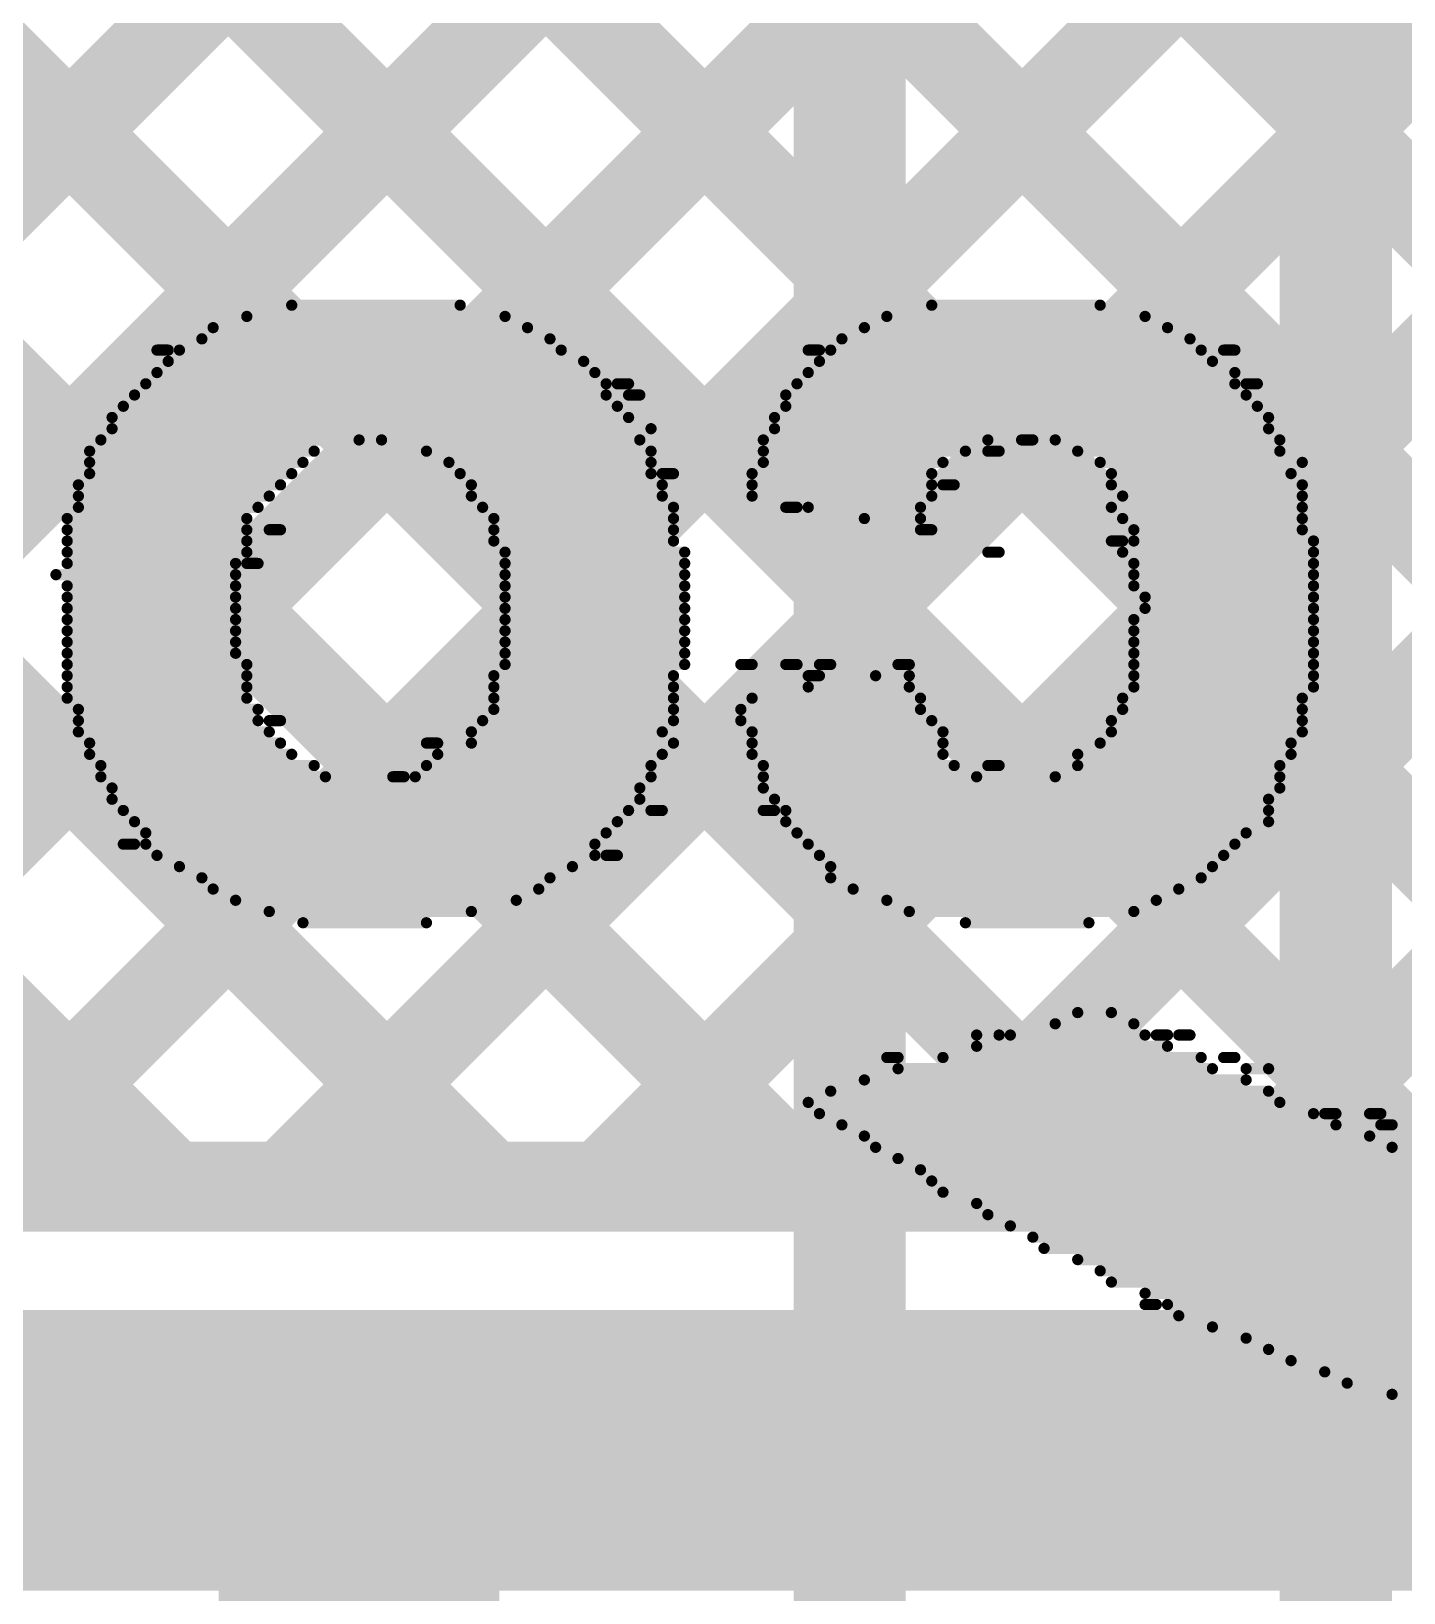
# Model space of a CAD drawing. Header units: millimetres. Extents: x 0.84 to 3.69, y 1.83 to 3.72.
# Drawn here: x 1.6088 to 1.731, y 2.1043 to 2.2434 of the extents above; entities that cross this region are included whole.
import ezdxf

# ---------------------------------------------------------------- set-up
doc = ezdxf.new("R2010")
doc.units = ezdxf.units.MM
doc.header["$MEASUREMENT"] = 0
for name, color, linetype in [('BottomLayer', 5, 'Continuous'), ('BottomOverlay', 54, 'Continuous'), ('BottomSolder', 6, 'Continuous'), ('MultiLayer', 9, 'Continuous'), ('TopLayer', 1, 'Continuous'), ('TopSolder', 216, 'Continuous'), ('ViaHoleLayer', 16, 'Continuous')]:
    doc.layers.add(name, color=color, linetype=linetype)

msp = doc.modelspace()

# ---------------------------------------------------------------- linework, layer by layer
at = {"layer": 'BottomLayer'}
for points, const_width in [([(1.38931, 2.3725), (1.62131, 2.1405)], 0.008), ([(1.41759, 2.3725), (1.64959, 2.1405)], 0.008), ([(1.44588, 2.3725), (1.67788, 2.1405)], 0.008), ([(1.47416, 2.3725), (1.70616, 2.1405)], 0.008), ([(1.50245, 2.3725), (1.73445, 2.1405)], 0.008), ([(1.53073, 2.3725), (1.76273, 2.1405)], 0.008), ([(1.55901, 2.3725), (1.79101, 2.1405)], 0.008), ([(1.5873, 2.3725), (1.8193, 2.1405)], 0.008), ([(1.51825, 2.1405), (1.74526, 2.36751)], 0.008), ([(1.54653, 2.1405), (1.7594, 2.35337)], 0.008), ([(1.57482, 2.1405), (1.77354, 2.33923)], 0.008), ([(1.6031, 2.1405), (1.78768, 2.32508)], 0.008), ([(1.63138, 2.1405), (1.80182, 2.31094)], 0.008), ([(1.65967, 2.1405), (1.81597, 2.2968)], 0.008), ([(1.68795, 2.1405), (1.83011, 2.28266)], 0.008), ([(1.71624, 2.1405), (1.84425, 2.26851)], 0.008), ([(1.466, 2.1405), (1.638, 2.1405)], 0.008), ([(1.638, 2.1405), (1.875, 2.1405)], 0.008), ([(1.466, 2.117), (1.638, 2.117)], 0.025), ([(1.638, 2.117), (1.875, 2.117)], 0.025)]:
    msp.add_lwpolyline(points, dxfattribs=dict(at, const_width=const_width))
for points, const_width in [([(1.61931, 2.1405, 1), (1.62331, 2.1405, 1)], 0.004), ([(1.62938, 2.1405, 1), (1.63338, 2.1405, 1)], 0.004), ([(1.636, 2.1405, 1), (1.64, 2.1405, 1)], 0.004), ([(1.636, 2.1405, 1), (1.64, 2.1405, 1)], 0.004), ([(1.64759, 2.1405, 1), (1.65159, 2.1405, 1)], 0.004), ([(1.65767, 2.1405, 1), (1.66167, 2.1405, 1)], 0.004), ([(1.67588, 2.1405, 1), (1.67988, 2.1405, 1)], 0.004), ([(1.68595, 2.1405, 1), (1.68995, 2.1405, 1)], 0.004), ([(1.70416, 2.1405, 1), (1.70816, 2.1405, 1)], 0.004), ([(1.71424, 2.1405, 1), (1.71824, 2.1405, 1)], 0.004), ([(1.73245, 2.1405, 1), (1.73645, 2.1405, 1)], 0.004), ([(1.63175, 2.117, 1), (1.64425, 2.117, 1)], 0.0125), ([(1.63175, 2.117, 1), (1.64425, 2.117, 1)], 0.0125), ([(1.63209, 2.117, 1), (1.64391, 2.117, 1)], 0.01181)]:
    msp.add_lwpolyline(points, format="xyb", close=True, dxfattribs=dict(at, const_width=const_width))
at = {"layer": 'BottomOverlay', "const_width": 0.001}
for points in [[(1.628, 2.218), (1.651, 2.218)], [(1.632, 2.219), (1.647, 2.219)], [(1.685, 2.218), (1.708, 2.218)], [(1.689, 2.219), (1.704, 2.219)], [(1.625, 2.217), (1.653, 2.217)], [(1.683, 2.217), (1.71, 2.217)], [(1.62, 2.215), (1.621, 2.215)], [(1.622, 2.215), (1.656, 2.215)], [(1.624, 2.216), (1.655, 2.216)], [(1.678, 2.215), (1.679, 2.215)], [(1.68, 2.215), (1.713, 2.215)], [(1.681, 2.216), (1.712, 2.216)], [(1.715, 2.215), (1.716, 2.215)], [(1.621, 2.214), (1.658, 2.214)], [(1.679, 2.214), (1.714, 2.214)], [(1.62, 2.213), (1.659, 2.213)], [(1.678, 2.213), (1.716, 2.213)], [(1.618, 2.211), (1.66, 2.211)], [(1.619, 2.212), (1.66, 2.212)], [(1.661, 2.212), (1.662, 2.212)], [(1.662, 2.211), (1.663, 2.211)], [(1.676, 2.211), (1.717, 2.211)], [(1.677, 2.212), (1.716, 2.212)], [(1.717, 2.212), (1.718, 2.212)], [(1.617, 2.21), (1.661, 2.21)], [(1.676, 2.21), (1.718, 2.21)], [(1.616, 2.209), (1.662, 2.209)], [(1.616, 2.208), (1.664, 2.208)], [(1.675, 2.209), (1.719, 2.209)], [(1.675, 2.208), (1.719, 2.208)], [(1.615, 2.207), (1.638, 2.207)], [(1.64, 2.207), (1.663, 2.207)], [(1.674, 2.207), (1.694, 2.207)], [(1.697, 2.207), (1.698, 2.207)], [(1.7, 2.207), (1.72, 2.207)], [(1.614, 2.206), (1.634, 2.206)], [(1.644, 2.206), (1.664, 2.206)], [(1.674, 2.206), (1.692, 2.206)], [(1.694, 2.206), (1.695, 2.206)], [(1.702, 2.206), (1.72, 2.206)], [(1.614, 2.205), (1.633, 2.205)], [(1.614, 2.204), (1.632, 2.204)], [(1.646, 2.205), (1.664, 2.205)], [(1.647, 2.204), (1.664, 2.204)], [(1.665, 2.204), (1.666, 2.204)], [(1.673, 2.204), (1.689, 2.204)], [(1.674, 2.205), (1.69, 2.205)], [(1.704, 2.205), (1.722, 2.205)], [(1.705, 2.204), (1.721, 2.204)], [(1.613, 2.203), (1.631, 2.203)], [(1.648, 2.203), (1.665, 2.203)], [(1.673, 2.203), (1.689, 2.203)], [(1.69, 2.203), (1.691, 2.203)], [(1.705, 2.203), (1.722, 2.203)], [(1.613, 2.202), (1.63, 2.202)], [(1.648, 2.202), (1.665, 2.202)], [(1.673, 2.202), (1.689, 2.202)], [(1.706, 2.202), (1.722, 2.202)], [(1.612, 2.2), (1.628, 2.2)], [(1.613, 2.201), (1.629, 2.201)], [(1.649, 2.201), (1.666, 2.201)], [(1.65, 2.2), (1.666, 2.2)], [(1.676, 2.201), (1.677, 2.201)], [(1.678, 2.201), (1.688, 2.201)], [(1.683, 2.2), (1.688, 2.2)], [(1.705, 2.201), (1.722, 2.201)], [(1.706, 2.2), (1.722, 2.2)], [(1.612, 2.199), (1.628, 2.199)], [(1.63, 2.199), (1.631, 2.199)], [(1.65, 2.199), (1.666, 2.199)], [(1.688, 2.199), (1.689, 2.199)], [(1.707, 2.199), (1.722, 2.199)], [(1.612, 2.198), (1.628, 2.198)], [(1.612, 2.197), (1.628, 2.197)], [(1.65, 2.198), (1.666, 2.198)], [(1.651, 2.197), (1.667, 2.197)], [(1.694, 2.197), (1.695, 2.197)], [(1.705, 2.198), (1.706, 2.198)], [(1.706, 2.197), (1.723, 2.197)], [(1.707, 2.198), (1.723, 2.198)], [(1.612, 2.196), (1.627, 2.196)], [(1.628, 2.196), (1.629, 2.196)], [(1.651, 2.196), (1.667, 2.196)], [(1.707, 2.196), (1.723, 2.196)], [(1.611, 2.195), (1.627, 2.195)], [(1.651, 2.195), (1.667, 2.195)], [(1.707, 2.195), (1.723, 2.195)], [(1.612, 2.194), (1.627, 2.194)], [(1.612, 2.193), (1.627, 2.193)], [(1.651, 2.194), (1.667, 2.194)], [(1.651, 2.193), (1.667, 2.193)], [(1.707, 2.194), (1.723, 2.194)], [(1.708, 2.193), (1.723, 2.193)], [(1.612, 2.192), (1.627, 2.192)], [(1.651, 2.192), (1.667, 2.192)], [(1.708, 2.192), (1.723, 2.192)], [(1.612, 2.191), (1.627, 2.191)], [(1.612, 2.19), (1.627, 2.19)], [(1.651, 2.191), (1.667, 2.191)], [(1.651, 2.19), (1.667, 2.19)], [(1.707, 2.191), (1.723, 2.191)], [(1.707, 2.19), (1.723, 2.19)], [(1.612, 2.189), (1.627, 2.189)], [(1.651, 2.189), (1.667, 2.189)], [(1.707, 2.189), (1.723, 2.189)], [(1.612, 2.188), (1.627, 2.188)], [(1.651, 2.188), (1.667, 2.188)], [(1.707, 2.188), (1.723, 2.188)], [(1.612, 2.187), (1.628, 2.187)], [(1.612, 2.186), (1.628, 2.186)], [(1.65, 2.186), (1.666, 2.186)], [(1.651, 2.187), (1.667, 2.187)], [(1.672, 2.187), (1.673, 2.187)], [(1.676, 2.187), (1.677, 2.187)], [(1.678, 2.186), (1.679, 2.186)], [(1.679, 2.187), (1.68, 2.187)], [(1.684, 2.186), (1.687, 2.186)], [(1.686, 2.187), (1.687, 2.187)], [(1.707, 2.187), (1.723, 2.187)], [(1.707, 2.186), (1.723, 2.186)], [(1.612, 2.185), (1.628, 2.185)], [(1.65, 2.185), (1.666, 2.185)], [(1.678, 2.185), (1.687, 2.185)], [(1.707, 2.185), (1.723, 2.185)], [(1.612, 2.184), (1.628, 2.184)], [(1.613, 2.183), (1.629, 2.183)], [(1.65, 2.184), (1.666, 2.184)], [(1.65, 2.183), (1.666, 2.183)], [(1.672, 2.183), (1.688, 2.183)], [(1.673, 2.184), (1.688, 2.184)], [(1.706, 2.184), (1.722, 2.184)], [(1.706, 2.183), (1.722, 2.183)], [(1.613, 2.182), (1.629, 2.182)], [(1.63, 2.182), (1.631, 2.182)], [(1.649, 2.182), (1.666, 2.182)], [(1.672, 2.182), (1.689, 2.182)], [(1.705, 2.182), (1.722, 2.182)], [(1.613, 2.181), (1.63, 2.181)], [(1.648, 2.181), (1.665, 2.181)], [(1.673, 2.181), (1.69, 2.181)], [(1.705, 2.181), (1.722, 2.181)], [(1.614, 2.18), (1.631, 2.18)], [(1.614, 2.179), (1.632, 2.179)], [(1.644, 2.18), (1.645, 2.18)], [(1.645, 2.179), (1.665, 2.179)], [(1.648, 2.18), (1.666, 2.18)], [(1.673, 2.18), (1.69, 2.18)], [(1.673, 2.179), (1.69, 2.179)], [(1.702, 2.179), (1.721, 2.179)], [(1.704, 2.18), (1.721, 2.18)], [(1.615, 2.178), (1.634, 2.178)], [(1.644, 2.178), (1.664, 2.178)], [(1.674, 2.178), (1.691, 2.178)], [(1.694, 2.178), (1.695, 2.178)], [(1.702, 2.178), (1.72, 2.178)], [(1.615, 2.177), (1.635, 2.177)], [(1.616, 2.176), (1.663, 2.176)], [(1.641, 2.177), (1.642, 2.177)], [(1.643, 2.177), (1.664, 2.177)], [(1.674, 2.177), (1.693, 2.177)], [(1.674, 2.176), (1.72, 2.176)], [(1.7, 2.177), (1.72, 2.177)], [(1.616, 2.175), (1.663, 2.175)], [(1.675, 2.175), (1.719, 2.175)], [(1.617, 2.174), (1.662, 2.174)], [(1.664, 2.174), (1.665, 2.174)], [(1.674, 2.174), (1.675, 2.174)], [(1.676, 2.174), (1.719, 2.174)], [(1.618, 2.173), (1.661, 2.173)], [(1.619, 2.172), (1.66, 2.172)], [(1.676, 2.173), (1.719, 2.173)], [(1.677, 2.172), (1.717, 2.172)], [(1.617, 2.171), (1.618, 2.171)], [(1.619, 2.171), (1.659, 2.171)], [(1.678, 2.171), (1.716, 2.171)], [(1.62, 2.17), (1.659, 2.17)], [(1.66, 2.17), (1.661, 2.17)], [(1.679, 2.17), (1.715, 2.17)], [(1.622, 2.169), (1.657, 2.169)], [(1.624, 2.168), (1.655, 2.168)], [(1.68, 2.169), (1.714, 2.169)], [(1.68, 2.168), (1.713, 2.168)], [(1.625, 2.167), (1.654, 2.167)], [(1.682, 2.167), (1.711, 2.167)], [(1.627, 2.166), (1.652, 2.166)], [(1.63, 2.165), (1.648, 2.165)], [(1.685, 2.166), (1.709, 2.166)], [(1.687, 2.165), (1.707, 2.165)], [(1.633, 2.164), (1.644, 2.164)], [(1.692, 2.164), (1.703, 2.164)], [(1.702, 2.156), (1.705, 2.156)], [(1.693, 2.154), (1.695, 2.154)], [(1.696, 2.154), (1.708, 2.154)], [(1.7, 2.155), (1.707, 2.155)], [(1.709, 2.154), (1.71, 2.154)], [(1.711, 2.154), (1.712, 2.154)], [(1.693, 2.153), (1.71, 2.153)], [(1.685, 2.152), (1.686, 2.152)], [(1.686, 2.151), (1.714, 2.151)], [(1.69, 2.152), (1.713, 2.152)], [(1.715, 2.152), (1.716, 2.152)], [(1.717, 2.151), (1.719, 2.151)], [(1.683, 2.15), (1.717, 2.15)], [(1.68, 2.149), (1.719, 2.149)], [(1.678, 2.148), (1.72, 2.148)], [(1.679, 2.147), (1.723, 2.147)], [(1.724, 2.147), (1.725, 2.147)], [(1.728, 2.147), (1.729, 2.147)], [(1.681, 2.146), (1.725, 2.146)], [(1.729, 2.146), (1.73, 2.146)], [(1.683, 2.145), (1.728, 2.145)], [(1.684, 2.144), (1.73, 2.144)], [(1.686, 2.143), (1.732, 2.143)], [(1.688, 2.142), (1.737, 2.142)], [(1.689, 2.141), (1.738, 2.141)], [(1.69, 2.14), (1.741, 2.14)], [(1.693, 2.139), (1.745, 2.139)], [(1.694, 2.138), (1.749, 2.138)], [(1.696, 2.137), (1.752, 2.137)], [(1.698, 2.136), (1.756, 2.136)], [(1.699, 2.135), (1.76, 2.135)], [(1.702, 2.134), (1.767, 2.134)], [(1.704, 2.133), (1.772, 2.133)], [(1.705, 2.132), (1.779, 2.132)], [(1.708, 2.131), (1.789, 2.131)], [(1.708, 2.13), (1.709, 2.13)], [(1.71, 2.13), (1.899, 2.13)], [(1.711, 2.129), (1.897, 2.129)], [(1.714, 2.128), (1.895, 2.128)], [(1.717, 2.127), (1.893, 2.127)], [(1.719, 2.126), (1.89, 2.126)], [(1.721, 2.125), (1.887, 2.125)], [(1.724, 2.124), (1.885, 2.124)], [(1.726, 2.123), (1.882, 2.123)], [(1.73, 2.122), (1.879, 2.122)]]:
    msp.add_lwpolyline(points, dxfattribs=at)
at = {"layer": 'BottomOverlay', "const_width": 0.0005}
for points in [[(1.62775, 2.218, 1), (1.62825, 2.218, 1)], [(1.63175, 2.219, 1), (1.63225, 2.219, 1)], [(1.64675, 2.219, 1), (1.64725, 2.219, 1)], [(1.65075, 2.218, 1), (1.65125, 2.218, 1)], [(1.68475, 2.218, 1), (1.68525, 2.218, 1)], [(1.68875, 2.219, 1), (1.68925, 2.219, 1)], [(1.70375, 2.219, 1), (1.70425, 2.219, 1)], [(1.70775, 2.218, 1), (1.70825, 2.218, 1)], [(1.62475, 2.217, 1), (1.62525, 2.217, 1)], [(1.65275, 2.217, 1), (1.65325, 2.217, 1)], [(1.68275, 2.217, 1), (1.68325, 2.217, 1)], [(1.70975, 2.217, 1), (1.71025, 2.217, 1)], [(1.61975, 2.215, 1), (1.62025, 2.215, 1)], [(1.62075, 2.215, 1), (1.62125, 2.215, 1)], [(1.62175, 2.215, 1), (1.62225, 2.215, 1)], [(1.62375, 2.216, 1), (1.62425, 2.216, 1)], [(1.65475, 2.216, 1), (1.65525, 2.216, 1)], [(1.65575, 2.215, 1), (1.65625, 2.215, 1)], [(1.67775, 2.215, 1), (1.67825, 2.215, 1)], [(1.67875, 2.215, 1), (1.67925, 2.215, 1)], [(1.67975, 2.215, 1), (1.68025, 2.215, 1)], [(1.68075, 2.216, 1), (1.68125, 2.216, 1)], [(1.71175, 2.216, 1), (1.71225, 2.216, 1)], [(1.71275, 2.215, 1), (1.71325, 2.215, 1)], [(1.71475, 2.215, 1), (1.71525, 2.215, 1)], [(1.71575, 2.215, 1), (1.71625, 2.215, 1)], [(1.62075, 2.214, 1), (1.62125, 2.214, 1)], [(1.65775, 2.214, 1), (1.65825, 2.214, 1)], [(1.67875, 2.214, 1), (1.67925, 2.214, 1)], [(1.71375, 2.214, 1), (1.71425, 2.214, 1)], [(1.61975, 2.213, 1), (1.62025, 2.213, 1)], [(1.65875, 2.213, 1), (1.65925, 2.213, 1)], [(1.67775, 2.213, 1), (1.67825, 2.213, 1)], [(1.71575, 2.213, 1), (1.71625, 2.213, 1)], [(1.61775, 2.211, 1), (1.61825, 2.211, 1)], [(1.61875, 2.212, 1), (1.61925, 2.212, 1)], [(1.65975, 2.212, 1), (1.66025, 2.212, 1)], [(1.65975, 2.211, 1), (1.66025, 2.211, 1)], [(1.66075, 2.212, 1), (1.66125, 2.212, 1)], [(1.66175, 2.212, 1), (1.66225, 2.212, 1)], [(1.66175, 2.211, 1), (1.66225, 2.211, 1)], [(1.66275, 2.211, 1), (1.66325, 2.211, 1)], [(1.67575, 2.211, 1), (1.67625, 2.211, 1)], [(1.67675, 2.212, 1), (1.67725, 2.212, 1)], [(1.71575, 2.212, 1), (1.71625, 2.212, 1)], [(1.71675, 2.212, 1), (1.71725, 2.212, 1)], [(1.71675, 2.211, 1), (1.71725, 2.211, 1)], [(1.71775, 2.212, 1), (1.71825, 2.212, 1)], [(1.61675, 2.21, 1), (1.61725, 2.21, 1)], [(1.66075, 2.21, 1), (1.66125, 2.21, 1)], [(1.67575, 2.21, 1), (1.67625, 2.21, 1)], [(1.71775, 2.21, 1), (1.71825, 2.21, 1)], [(1.61575, 2.209, 1), (1.61625, 2.209, 1)], [(1.61575, 2.208, 1), (1.61625, 2.208, 1)], [(1.66175, 2.209, 1), (1.66225, 2.209, 1)], [(1.66375, 2.208, 1), (1.66425, 2.208, 1)], [(1.67475, 2.209, 1), (1.67525, 2.209, 1)], [(1.67475, 2.208, 1), (1.67525, 2.208, 1)], [(1.71875, 2.209, 1), (1.71925, 2.209, 1)], [(1.71875, 2.208, 1), (1.71925, 2.208, 1)], [(1.61475, 2.207, 1), (1.61525, 2.207, 1)], [(1.63775, 2.207, 1), (1.63825, 2.207, 1)], [(1.63975, 2.207, 1), (1.64025, 2.207, 1)], [(1.66275, 2.207, 1), (1.66325, 2.207, 1)], [(1.67375, 2.207, 1), (1.67425, 2.207, 1)], [(1.69375, 2.207, 1), (1.69425, 2.207, 1)], [(1.69675, 2.207, 1), (1.69725, 2.207, 1)], [(1.69775, 2.207, 1), (1.69825, 2.207, 1)], [(1.69975, 2.207, 1), (1.70025, 2.207, 1)], [(1.71975, 2.207, 1), (1.72025, 2.207, 1)], [(1.61375, 2.206, 1), (1.61425, 2.206, 1)], [(1.63375, 2.206, 1), (1.63425, 2.206, 1)], [(1.64375, 2.206, 1), (1.64425, 2.206, 1)], [(1.66375, 2.206, 1), (1.66425, 2.206, 1)], [(1.67375, 2.206, 1), (1.67425, 2.206, 1)], [(1.69175, 2.206, 1), (1.69225, 2.206, 1)], [(1.69375, 2.206, 1), (1.69425, 2.206, 1)], [(1.69475, 2.206, 1), (1.69525, 2.206, 1)], [(1.70175, 2.206, 1), (1.70225, 2.206, 1)], [(1.71975, 2.206, 1), (1.72025, 2.206, 1)], [(1.61375, 2.205, 1), (1.61425, 2.205, 1)], [(1.61375, 2.204, 1), (1.61425, 2.204, 1)], [(1.63175, 2.204, 1), (1.63225, 2.204, 1)], [(1.63275, 2.205, 1), (1.63325, 2.205, 1)], [(1.64575, 2.205, 1), (1.64625, 2.205, 1)], [(1.64675, 2.204, 1), (1.64725, 2.204, 1)], [(1.66375, 2.205, 1), (1.66425, 2.205, 1)], [(1.66375, 2.204, 1), (1.66425, 2.204, 1)], [(1.66475, 2.204, 1), (1.66525, 2.204, 1)], [(1.66575, 2.204, 1), (1.66625, 2.204, 1)], [(1.67275, 2.204, 1), (1.67325, 2.204, 1)], [(1.67375, 2.205, 1), (1.67425, 2.205, 1)], [(1.68875, 2.204, 1), (1.68925, 2.204, 1)], [(1.68975, 2.205, 1), (1.69025, 2.205, 1)], [(1.70375, 2.205, 1), (1.70425, 2.205, 1)], [(1.70475, 2.204, 1), (1.70525, 2.204, 1)], [(1.72075, 2.204, 1), (1.72125, 2.204, 1)], [(1.72175, 2.205, 1), (1.72225, 2.205, 1)], [(1.61275, 2.203, 1), (1.61325, 2.203, 1)], [(1.63075, 2.203, 1), (1.63125, 2.203, 1)], [(1.64775, 2.203, 1), (1.64825, 2.203, 1)], [(1.66475, 2.203, 1), (1.66525, 2.203, 1)], [(1.67275, 2.203, 1), (1.67325, 2.203, 1)], [(1.68875, 2.203, 1), (1.68925, 2.203, 1)], [(1.68975, 2.203, 1), (1.69025, 2.203, 1)], [(1.69075, 2.203, 1), (1.69125, 2.203, 1)], [(1.70475, 2.203, 1), (1.70525, 2.203, 1)], [(1.72175, 2.203, 1), (1.72225, 2.203, 1)], [(1.61275, 2.202, 1), (1.61325, 2.202, 1)], [(1.62975, 2.202, 1), (1.63025, 2.202, 1)], [(1.64775, 2.202, 1), (1.64825, 2.202, 1)], [(1.66475, 2.202, 1), (1.66525, 2.202, 1)], [(1.67275, 2.202, 1), (1.67325, 2.202, 1)], [(1.68875, 2.202, 1), (1.68925, 2.202, 1)], [(1.70575, 2.202, 1), (1.70625, 2.202, 1)], [(1.72175, 2.202, 1), (1.72225, 2.202, 1)], [(1.61175, 2.2, 1), (1.61225, 2.2, 1)], [(1.61275, 2.201, 1), (1.61325, 2.201, 1)], [(1.62775, 2.2, 1), (1.62825, 2.2, 1)], [(1.62875, 2.201, 1), (1.62925, 2.201, 1)], [(1.64875, 2.201, 1), (1.64925, 2.201, 1)], [(1.64975, 2.2, 1), (1.65025, 2.2, 1)], [(1.66575, 2.201, 1), (1.66625, 2.201, 1)], [(1.66575, 2.2, 1), (1.66625, 2.2, 1)], [(1.67575, 2.201, 1), (1.67625, 2.201, 1)], [(1.67675, 2.201, 1), (1.67725, 2.201, 1)], [(1.67775, 2.201, 1), (1.67825, 2.201, 1)], [(1.68275, 2.2, 1), (1.68325, 2.2, 1)], [(1.68775, 2.201, 1), (1.68825, 2.201, 1)], [(1.68775, 2.2, 1), (1.68825, 2.2, 1)], [(1.70475, 2.201, 1), (1.70525, 2.201, 1)], [(1.70575, 2.2, 1), (1.70625, 2.2, 1)], [(1.72175, 2.201, 1), (1.72225, 2.201, 1)], [(1.72175, 2.2, 1), (1.72225, 2.2, 1)], [(1.61175, 2.199, 1), (1.61225, 2.199, 1)], [(1.62775, 2.199, 1), (1.62825, 2.199, 1)], [(1.62975, 2.199, 1), (1.63025, 2.199, 1)], [(1.63075, 2.199, 1), (1.63125, 2.199, 1)], [(1.64975, 2.199, 1), (1.65025, 2.199, 1)], [(1.66575, 2.199, 1), (1.66625, 2.199, 1)], [(1.68775, 2.199, 1), (1.68825, 2.199, 1)], [(1.68875, 2.199, 1), (1.68925, 2.199, 1)], [(1.70675, 2.199, 1), (1.70725, 2.199, 1)], [(1.72175, 2.199, 1), (1.72225, 2.199, 1)], [(1.61175, 2.198, 1), (1.61225, 2.198, 1)], [(1.61175, 2.197, 1), (1.61225, 2.197, 1)], [(1.62775, 2.198, 1), (1.62825, 2.198, 1)], [(1.62775, 2.197, 1), (1.62825, 2.197, 1)], [(1.64975, 2.198, 1), (1.65025, 2.198, 1)], [(1.65075, 2.197, 1), (1.65125, 2.197, 1)], [(1.66575, 2.198, 1), (1.66625, 2.198, 1)], [(1.66675, 2.197, 1), (1.66725, 2.197, 1)], [(1.69375, 2.197, 1), (1.69425, 2.197, 1)], [(1.69475, 2.197, 1), (1.69525, 2.197, 1)], [(1.70475, 2.198, 1), (1.70525, 2.198, 1)], [(1.70575, 2.198, 1), (1.70625, 2.198, 1)], [(1.70575, 2.197, 1), (1.70625, 2.197, 1)], [(1.70675, 2.198, 1), (1.70725, 2.198, 1)], [(1.72275, 2.198, 1), (1.72325, 2.198, 1)], [(1.72275, 2.197, 1), (1.72325, 2.197, 1)], [(1.61175, 2.196, 1), (1.61225, 2.196, 1)], [(1.62675, 2.196, 1), (1.62725, 2.196, 1)], [(1.62775, 2.196, 1), (1.62825, 2.196, 1)], [(1.62875, 2.196, 1), (1.62925, 2.196, 1)], [(1.65075, 2.196, 1), (1.65125, 2.196, 1)], [(1.66675, 2.196, 1), (1.66725, 2.196, 1)], [(1.70675, 2.196, 1), (1.70725, 2.196, 1)], [(1.72275, 2.196, 1), (1.72325, 2.196, 1)], [(1.61075, 2.195, 1), (1.61125, 2.195, 1)], [(1.62675, 2.195, 1), (1.62725, 2.195, 1)], [(1.65075, 2.195, 1), (1.65125, 2.195, 1)], [(1.66675, 2.195, 1), (1.66725, 2.195, 1)], [(1.70675, 2.195, 1), (1.70725, 2.195, 1)], [(1.72275, 2.195, 1), (1.72325, 2.195, 1)], [(1.61175, 2.194, 1), (1.61225, 2.194, 1)], [(1.61175, 2.193, 1), (1.61225, 2.193, 1)], [(1.62675, 2.194, 1), (1.62725, 2.194, 1)], [(1.62675, 2.193, 1), (1.62725, 2.193, 1)], [(1.65075, 2.194, 1), (1.65125, 2.194, 1)], [(1.65075, 2.193, 1), (1.65125, 2.193, 1)], [(1.66675, 2.194, 1), (1.66725, 2.194, 1)], [(1.66675, 2.193, 1), (1.66725, 2.193, 1)], [(1.70675, 2.194, 1), (1.70725, 2.194, 1)], [(1.70775, 2.193, 1), (1.70825, 2.193, 1)], [(1.72275, 2.194, 1), (1.72325, 2.194, 1)], [(1.72275, 2.193, 1), (1.72325, 2.193, 1)], [(1.61175, 2.192, 1), (1.61225, 2.192, 1)], [(1.62675, 2.192, 1), (1.62725, 2.192, 1)], [(1.65075, 2.192, 1), (1.65125, 2.192, 1)], [(1.66675, 2.192, 1), (1.66725, 2.192, 1)], [(1.70775, 2.192, 1), (1.70825, 2.192, 1)], [(1.72275, 2.192, 1), (1.72325, 2.192, 1)], [(1.61175, 2.191, 1), (1.61225, 2.191, 1)], [(1.61175, 2.19, 1), (1.61225, 2.19, 1)], [(1.62675, 2.191, 1), (1.62725, 2.191, 1)], [(1.62675, 2.19, 1), (1.62725, 2.19, 1)], [(1.65075, 2.191, 1), (1.65125, 2.191, 1)], [(1.65075, 2.19, 1), (1.65125, 2.19, 1)], [(1.66675, 2.191, 1), (1.66725, 2.191, 1)], [(1.66675, 2.19, 1), (1.66725, 2.19, 1)], [(1.70675, 2.191, 1), (1.70725, 2.191, 1)], [(1.70675, 2.19, 1), (1.70725, 2.19, 1)], [(1.72275, 2.191, 1), (1.72325, 2.191, 1)], [(1.72275, 2.19, 1), (1.72325, 2.19, 1)], [(1.61175, 2.189, 1), (1.61225, 2.189, 1)], [(1.62675, 2.189, 1), (1.62725, 2.189, 1)], [(1.65075, 2.189, 1), (1.65125, 2.189, 1)], [(1.66675, 2.189, 1), (1.66725, 2.189, 1)], [(1.70675, 2.189, 1), (1.70725, 2.189, 1)], [(1.72275, 2.189, 1), (1.72325, 2.189, 1)], [(1.61175, 2.188, 1), (1.61225, 2.188, 1)], [(1.62675, 2.188, 1), (1.62725, 2.188, 1)], [(1.65075, 2.188, 1), (1.65125, 2.188, 1)], [(1.66675, 2.188, 1), (1.66725, 2.188, 1)], [(1.70675, 2.188, 1), (1.70725, 2.188, 1)], [(1.72275, 2.188, 1), (1.72325, 2.188, 1)], [(1.61175, 2.187, 1), (1.61225, 2.187, 1)], [(1.61175, 2.186, 1), (1.61225, 2.186, 1)], [(1.62775, 2.187, 1), (1.62825, 2.187, 1)], [(1.62775, 2.186, 1), (1.62825, 2.186, 1)], [(1.64975, 2.186, 1), (1.65025, 2.186, 1)], [(1.65075, 2.187, 1), (1.65125, 2.187, 1)], [(1.66575, 2.186, 1), (1.66625, 2.186, 1)], [(1.66675, 2.187, 1), (1.66725, 2.187, 1)], [(1.67175, 2.187, 1), (1.67225, 2.187, 1)], [(1.67275, 2.187, 1), (1.67325, 2.187, 1)], [(1.67575, 2.187, 1), (1.67625, 2.187, 1)], [(1.67675, 2.187, 1), (1.67725, 2.187, 1)], [(1.67775, 2.186, 1), (1.67825, 2.186, 1)], [(1.67875, 2.187, 1), (1.67925, 2.187, 1)], [(1.67875, 2.186, 1), (1.67925, 2.186, 1)], [(1.67975, 2.187, 1), (1.68025, 2.187, 1)], [(1.68375, 2.186, 1), (1.68425, 2.186, 1)], [(1.68575, 2.187, 1), (1.68625, 2.187, 1)], [(1.68675, 2.187, 1), (1.68725, 2.187, 1)], [(1.68675, 2.186, 1), (1.68725, 2.186, 1)], [(1.70675, 2.187, 1), (1.70725, 2.187, 1)], [(1.70675, 2.186, 1), (1.70725, 2.186, 1)], [(1.72275, 2.187, 1), (1.72325, 2.187, 1)], [(1.72275, 2.186, 1), (1.72325, 2.186, 1)], [(1.61175, 2.185, 1), (1.61225, 2.185, 1)], [(1.62775, 2.185, 1), (1.62825, 2.185, 1)], [(1.64975, 2.185, 1), (1.65025, 2.185, 1)], [(1.66575, 2.185, 1), (1.66625, 2.185, 1)], [(1.67775, 2.185, 1), (1.67825, 2.185, 1)], [(1.68675, 2.185, 1), (1.68725, 2.185, 1)], [(1.70675, 2.185, 1), (1.70725, 2.185, 1)], [(1.72275, 2.185, 1), (1.72325, 2.185, 1)], [(1.61175, 2.184, 1), (1.61225, 2.184, 1)], [(1.61275, 2.183, 1), (1.61325, 2.183, 1)], [(1.62775, 2.184, 1), (1.62825, 2.184, 1)], [(1.62875, 2.183, 1), (1.62925, 2.183, 1)], [(1.64975, 2.184, 1), (1.65025, 2.184, 1)], [(1.64975, 2.183, 1), (1.65025, 2.183, 1)], [(1.66575, 2.184, 1), (1.66625, 2.184, 1)], [(1.66575, 2.183, 1), (1.66625, 2.183, 1)], [(1.67175, 2.183, 1), (1.67225, 2.183, 1)], [(1.67275, 2.184, 1), (1.67325, 2.184, 1)], [(1.68775, 2.184, 1), (1.68825, 2.184, 1)], [(1.68775, 2.183, 1), (1.68825, 2.183, 1)], [(1.70575, 2.184, 1), (1.70625, 2.184, 1)], [(1.70575, 2.183, 1), (1.70625, 2.183, 1)], [(1.72175, 2.184, 1), (1.72225, 2.184, 1)], [(1.72175, 2.183, 1), (1.72225, 2.183, 1)], [(1.61275, 2.182, 1), (1.61325, 2.182, 1)], [(1.62875, 2.182, 1), (1.62925, 2.182, 1)], [(1.62975, 2.182, 1), (1.63025, 2.182, 1)], [(1.63075, 2.182, 1), (1.63125, 2.182, 1)], [(1.64875, 2.182, 1), (1.64925, 2.182, 1)], [(1.66575, 2.182, 1), (1.66625, 2.182, 1)], [(1.67175, 2.182, 1), (1.67225, 2.182, 1)], [(1.68875, 2.182, 1), (1.68925, 2.182, 1)], [(1.70475, 2.182, 1), (1.70525, 2.182, 1)], [(1.72175, 2.182, 1), (1.72225, 2.182, 1)], [(1.61275, 2.181, 1), (1.61325, 2.181, 1)], [(1.62975, 2.181, 1), (1.63025, 2.181, 1)], [(1.64775, 2.181, 1), (1.64825, 2.181, 1)], [(1.66475, 2.181, 1), (1.66525, 2.181, 1)], [(1.67275, 2.181, 1), (1.67325, 2.181, 1)], [(1.68975, 2.181, 1), (1.69025, 2.181, 1)], [(1.70475, 2.181, 1), (1.70525, 2.181, 1)], [(1.72175, 2.181, 1), (1.72225, 2.181, 1)], [(1.61375, 2.18, 1), (1.61425, 2.18, 1)], [(1.61375, 2.179, 1), (1.61425, 2.179, 1)], [(1.63075, 2.18, 1), (1.63125, 2.18, 1)], [(1.63175, 2.179, 1), (1.63225, 2.179, 1)], [(1.64375, 2.18, 1), (1.64425, 2.18, 1)], [(1.64475, 2.18, 1), (1.64525, 2.18, 1)], [(1.64475, 2.179, 1), (1.64525, 2.179, 1)], [(1.64775, 2.18, 1), (1.64825, 2.18, 1)], [(1.66475, 2.179, 1), (1.66525, 2.179, 1)], [(1.66575, 2.18, 1), (1.66625, 2.18, 1)], [(1.67275, 2.18, 1), (1.67325, 2.18, 1)], [(1.67275, 2.179, 1), (1.67325, 2.179, 1)], [(1.68975, 2.18, 1), (1.69025, 2.18, 1)], [(1.68975, 2.179, 1), (1.69025, 2.179, 1)], [(1.70175, 2.179, 1), (1.70225, 2.179, 1)], [(1.70375, 2.18, 1), (1.70425, 2.18, 1)], [(1.72075, 2.18, 1), (1.72125, 2.18, 1)], [(1.72075, 2.179, 1), (1.72125, 2.179, 1)], [(1.61475, 2.178, 1), (1.61525, 2.178, 1)], [(1.63375, 2.178, 1), (1.63425, 2.178, 1)], [(1.64375, 2.178, 1), (1.64425, 2.178, 1)], [(1.66375, 2.178, 1), (1.66425, 2.178, 1)], [(1.67375, 2.178, 1), (1.67425, 2.178, 1)], [(1.69075, 2.178, 1), (1.69125, 2.178, 1)], [(1.69375, 2.178, 1), (1.69425, 2.178, 1)], [(1.69475, 2.178, 1), (1.69525, 2.178, 1)], [(1.70175, 2.178, 1), (1.70225, 2.178, 1)], [(1.71975, 2.178, 1), (1.72025, 2.178, 1)], [(1.61475, 2.177, 1), (1.61525, 2.177, 1)], [(1.61575, 2.176, 1), (1.61625, 2.176, 1)], [(1.63475, 2.177, 1), (1.63525, 2.177, 1)], [(1.64075, 2.177, 1), (1.64125, 2.177, 1)], [(1.64175, 2.177, 1), (1.64225, 2.177, 1)], [(1.64275, 2.177, 1), (1.64325, 2.177, 1)], [(1.66275, 2.176, 1), (1.66325, 2.176, 1)], [(1.66375, 2.177, 1), (1.66425, 2.177, 1)], [(1.67375, 2.177, 1), (1.67425, 2.177, 1)], [(1.67375, 2.176, 1), (1.67425, 2.176, 1)], [(1.69275, 2.177, 1), (1.69325, 2.177, 1)], [(1.69975, 2.177, 1), (1.70025, 2.177, 1)], [(1.71975, 2.177, 1), (1.72025, 2.177, 1)], [(1.71975, 2.176, 1), (1.72025, 2.176, 1)], [(1.61575, 2.175, 1), (1.61625, 2.175, 1)], [(1.66275, 2.175, 1), (1.66325, 2.175, 1)], [(1.67475, 2.175, 1), (1.67525, 2.175, 1)], [(1.71875, 2.175, 1), (1.71925, 2.175, 1)], [(1.61675, 2.174, 1), (1.61725, 2.174, 1)], [(1.66175, 2.174, 1), (1.66225, 2.174, 1)], [(1.66375, 2.174, 1), (1.66425, 2.174, 1)], [(1.66475, 2.174, 1), (1.66525, 2.174, 1)], [(1.67375, 2.174, 1), (1.67425, 2.174, 1)], [(1.67475, 2.174, 1), (1.67525, 2.174, 1)], [(1.67575, 2.174, 1), (1.67625, 2.174, 1)], [(1.71875, 2.174, 1), (1.71925, 2.174, 1)], [(1.61775, 2.173, 1), (1.61825, 2.173, 1)], [(1.61875, 2.172, 1), (1.61925, 2.172, 1)], [(1.65975, 2.172, 1), (1.66025, 2.172, 1)], [(1.66075, 2.173, 1), (1.66125, 2.173, 1)], [(1.67575, 2.173, 1), (1.67625, 2.173, 1)], [(1.67675, 2.172, 1), (1.67725, 2.172, 1)], [(1.71675, 2.172, 1), (1.71725, 2.172, 1)], [(1.71875, 2.173, 1), (1.71925, 2.173, 1)], [(1.61675, 2.171, 1), (1.61725, 2.171, 1)], [(1.61775, 2.171, 1), (1.61825, 2.171, 1)], [(1.61875, 2.171, 1), (1.61925, 2.171, 1)], [(1.65875, 2.171, 1), (1.65925, 2.171, 1)], [(1.67775, 2.171, 1), (1.67825, 2.171, 1)], [(1.71575, 2.171, 1), (1.71625, 2.171, 1)], [(1.61975, 2.17, 1), (1.62025, 2.17, 1)], [(1.65875, 2.17, 1), (1.65925, 2.17, 1)], [(1.65975, 2.17, 1), (1.66025, 2.17, 1)], [(1.66075, 2.17, 1), (1.66125, 2.17, 1)], [(1.67875, 2.17, 1), (1.67925, 2.17, 1)], [(1.71475, 2.17, 1), (1.71525, 2.17, 1)], [(1.62175, 2.169, 1), (1.62225, 2.169, 1)], [(1.62375, 2.168, 1), (1.62425, 2.168, 1)], [(1.65475, 2.168, 1), (1.65525, 2.168, 1)], [(1.65675, 2.169, 1), (1.65725, 2.169, 1)], [(1.67975, 2.169, 1), (1.68025, 2.169, 1)], [(1.67975, 2.168, 1), (1.68025, 2.168, 1)], [(1.71275, 2.168, 1), (1.71325, 2.168, 1)], [(1.71375, 2.169, 1), (1.71425, 2.169, 1)], [(1.62475, 2.167, 1), (1.62525, 2.167, 1)], [(1.65375, 2.167, 1), (1.65425, 2.167, 1)], [(1.68175, 2.167, 1), (1.68225, 2.167, 1)], [(1.71075, 2.167, 1), (1.71125, 2.167, 1)], [(1.62675, 2.166, 1), (1.62725, 2.166, 1)], [(1.62975, 2.165, 1), (1.63025, 2.165, 1)], [(1.64775, 2.165, 1), (1.64825, 2.165, 1)], [(1.65175, 2.166, 1), (1.65225, 2.166, 1)], [(1.68475, 2.166, 1), (1.68525, 2.166, 1)], [(1.68675, 2.165, 1), (1.68725, 2.165, 1)], [(1.70675, 2.165, 1), (1.70725, 2.165, 1)], [(1.70875, 2.166, 1), (1.70925, 2.166, 1)], [(1.63275, 2.164, 1), (1.63325, 2.164, 1)], [(1.64375, 2.164, 1), (1.64425, 2.164, 1)], [(1.69175, 2.164, 1), (1.69225, 2.164, 1)], [(1.70275, 2.164, 1), (1.70325, 2.164, 1)], [(1.70175, 2.156, 1), (1.70225, 2.156, 1)], [(1.70475, 2.156, 1), (1.70525, 2.156, 1)], [(1.69275, 2.154, 1), (1.69325, 2.154, 1)], [(1.69475, 2.154, 1), (1.69525, 2.154, 1)], [(1.69575, 2.154, 1), (1.69625, 2.154, 1)], [(1.69975, 2.155, 1), (1.70025, 2.155, 1)], [(1.70675, 2.155, 1), (1.70725, 2.155, 1)], [(1.70775, 2.154, 1), (1.70825, 2.154, 1)], [(1.70875, 2.154, 1), (1.70925, 2.154, 1)], [(1.70975, 2.154, 1), (1.71025, 2.154, 1)], [(1.71075, 2.154, 1), (1.71125, 2.154, 1)], [(1.71175, 2.154, 1), (1.71225, 2.154, 1)], [(1.69275, 2.153, 1), (1.69325, 2.153, 1)], [(1.70975, 2.153, 1), (1.71025, 2.153, 1)], [(1.68475, 2.152, 1), (1.68525, 2.152, 1)], [(1.68575, 2.152, 1), (1.68625, 2.152, 1)], [(1.68575, 2.151, 1), (1.68625, 2.151, 1)], [(1.68975, 2.152, 1), (1.69025, 2.152, 1)], [(1.71275, 2.152, 1), (1.71325, 2.152, 1)], [(1.71375, 2.151, 1), (1.71425, 2.151, 1)], [(1.71475, 2.152, 1), (1.71525, 2.152, 1)], [(1.71575, 2.152, 1), (1.71625, 2.152, 1)], [(1.71675, 2.151, 1), (1.71725, 2.151, 1)], [(1.71875, 2.151, 1), (1.71925, 2.151, 1)], [(1.68275, 2.15, 1), (1.68325, 2.15, 1)], [(1.71675, 2.15, 1), (1.71725, 2.15, 1)], [(1.67975, 2.149, 1), (1.68025, 2.149, 1)], [(1.71875, 2.149, 1), (1.71925, 2.149, 1)], [(1.67775, 2.148, 1), (1.67825, 2.148, 1)], [(1.67875, 2.147, 1), (1.67925, 2.147, 1)], [(1.71975, 2.148, 1), (1.72025, 2.148, 1)], [(1.72275, 2.147, 1), (1.72325, 2.147, 1)], [(1.72375, 2.147, 1), (1.72425, 2.147, 1)], [(1.72475, 2.147, 1), (1.72525, 2.147, 1)], [(1.72775, 2.147, 1), (1.72825, 2.147, 1)], [(1.72875, 2.147, 1), (1.72925, 2.147, 1)], [(1.68075, 2.146, 1), (1.68125, 2.146, 1)], [(1.72475, 2.146, 1), (1.72525, 2.146, 1)], [(1.72875, 2.146, 1), (1.72925, 2.146, 1)], [(1.72975, 2.146, 1), (1.73025, 2.146, 1)], [(1.68275, 2.145, 1), (1.68325, 2.145, 1)], [(1.72775, 2.145, 1), (1.72825, 2.145, 1)], [(1.68375, 2.144, 1), (1.68425, 2.144, 1)], [(1.68575, 2.143, 1), (1.68625, 2.143, 1)], [(1.72975, 2.144, 1), (1.73025, 2.144, 1)], [(1.68775, 2.142, 1), (1.68825, 2.142, 1)], [(1.68875, 2.141, 1), (1.68925, 2.141, 1)], [(1.68975, 2.14, 1), (1.69025, 2.14, 1)], [(1.69275, 2.139, 1), (1.69325, 2.139, 1)], [(1.69375, 2.138, 1), (1.69425, 2.138, 1)], [(1.69575, 2.137, 1), (1.69625, 2.137, 1)], [(1.69775, 2.136, 1), (1.69825, 2.136, 1)], [(1.69875, 2.135, 1), (1.69925, 2.135, 1)], [(1.70175, 2.134, 1), (1.70225, 2.134, 1)], [(1.70375, 2.133, 1), (1.70425, 2.133, 1)], [(1.70475, 2.132, 1), (1.70525, 2.132, 1)], [(1.70775, 2.131, 1), (1.70825, 2.131, 1)], [(1.70775, 2.13, 1), (1.70825, 2.13, 1)], [(1.70875, 2.13, 1), (1.70925, 2.13, 1)], [(1.70975, 2.13, 1), (1.71025, 2.13, 1)], [(1.71075, 2.129, 1), (1.71125, 2.129, 1)], [(1.71375, 2.128, 1), (1.71425, 2.128, 1)], [(1.71675, 2.127, 1), (1.71725, 2.127, 1)], [(1.71875, 2.126, 1), (1.71925, 2.126, 1)], [(1.72075, 2.125, 1), (1.72125, 2.125, 1)], [(1.72375, 2.124, 1), (1.72425, 2.124, 1)], [(1.72575, 2.123, 1), (1.72625, 2.123, 1)], [(1.72975, 2.122, 1), (1.73025, 2.122, 1)]]:
    msp.add_lwpolyline(points, format="xyb", close=True, dxfattribs=at)
at = {"layer": 'BottomSolder', "const_width": 0.00991}
msp.add_lwpolyline([(1.63305, 2.117, 1), (1.64295, 2.117, 1)], format="xyb", close=True, dxfattribs=at)
at = {"layer": 'MultiLayer', "const_width": 0.01181}
msp.add_lwpolyline([(1.63209, 2.117, 1), (1.64391, 2.117, 1)], format="xyb", close=True, dxfattribs=at)
at = {"layer": 'TopLayer'}
for points, const_width in [([(1.725, 2.035), (1.725, 2.317)], 0.01), ([(1.68169, 2.035), (1.68169, 2.31069)], 0.01), ([(1.638, 2.03539), (1.638, 2.117)], 0.025)]:
    msp.add_lwpolyline(points, dxfattribs=dict(at, const_width=const_width))
for points, const_width in [([(1.63175, 2.117, 1), (1.64425, 2.117, 1)], 0.0125), ([(1.63209, 2.117, 1), (1.64391, 2.117, 1)], 0.01181)]:
    msp.add_lwpolyline(points, format="xyb", close=True, dxfattribs=dict(at, const_width=const_width))
at = {"layer": 'TopSolder', "const_width": 0.00991}
msp.add_lwpolyline([(1.63305, 2.117, 1), (1.64295, 2.117, 1)], format="xyb", close=True, dxfattribs=at)
at = {"layer": 'ViaHoleLayer', "const_width": 0.00591}
msp.add_lwpolyline([(1.63505, 2.117, 1), (1.64095, 2.117, 1)], format="xyb", close=True, dxfattribs=at)

doc.saveas('drawing.dxf')
